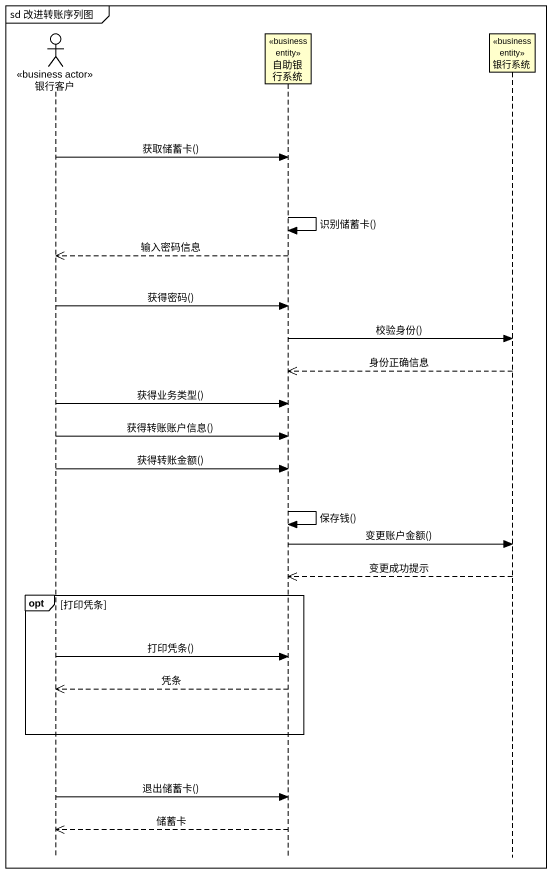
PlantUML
@startuml
mainframe sd 改进转账序列图
hide footbox
actor 银行客户 <<business actor>>
participant 自助银行系统 <<business entity>>
participant 银行系统 <<business entity>>

银行客户 -> 自助银行系统 : 获取储蓄卡()
自助银行系统 -> 自助银行系统 : 识别储蓄卡()
自助银行系统 -->> 银行客户 : 输入密码信息
银行客户 -> 自助银行系统 : 获得密码()
自助银行系统 -> 银行系统 : 校验身份()
银行系统 -->> 自助银行系统 : 身份正确信息
银行客户 -> 自助银行系统 : 获得业务类型()
银行客户 -> 自助银行系统 : 获得转账账户信息()
银行客户 -> 自助银行系统 : 获得转账金额()
自助银行系统 -> 自助银行系统 : 保存钱()
自助银行系统 -> 银行系统 : 变更账户金额()
银行系统 -->> 自助银行系统 : 变更成功提示
opt 打印凭条
  银行客户 -> 自助银行系统 : 打印凭条()
  自助银行系统 -->> 银行客户 : 凭条
end
银行客户 -> 自助银行系统 : 退出储蓄卡()
自助银行系统 -->> 银行客户 : 储蓄卡
@enduml
